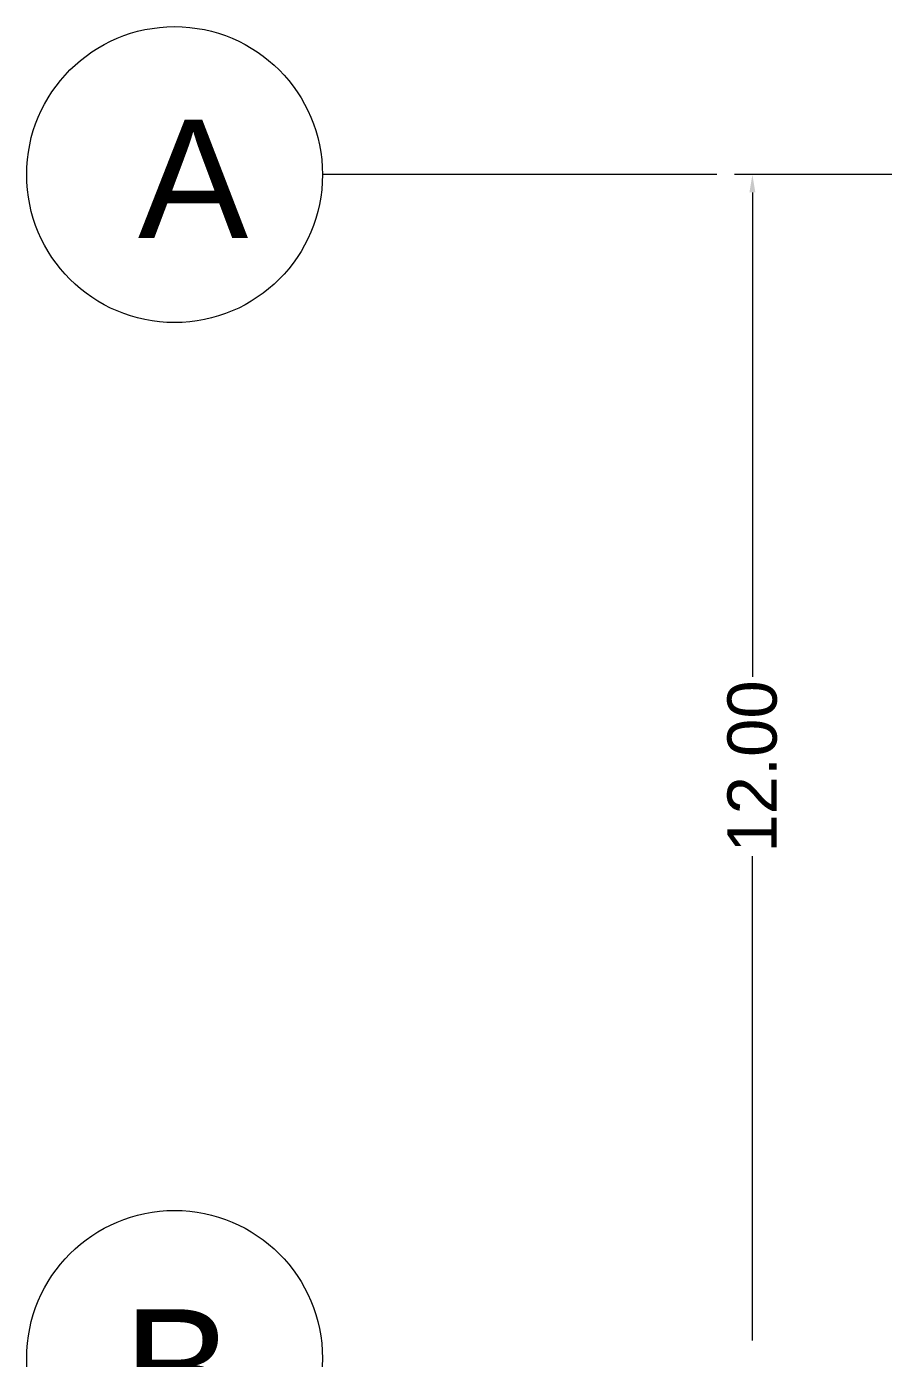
# Model space of a CAD drawing. Header units: millimetres. Extents: x 2391 to 3323, y 1596 to 2537.
# Drawn here: x 2841.93 to 2850.62, y 2198.55 to 2212.05 of the extents above; entities that cross this region are included whole.
import ezdxf

# ---------------------------------------------------------------- set-up
doc = ezdxf.new("R2010")
doc.units = ezdxf.units.MM
for name, color, linetype in [('dimensions', 203, 'Continuous'), ('doors and windows schedule', 11, 'Continuous'), ('Lightning text', 211, 'Continuous')]:
    doc.layers.add(name, color=color, linetype=linetype)
doc.styles.get("Standard").update_dxf_attribs({"font": 'arial.ttf'})

msp = doc.modelspace()

# ---------------------------------------------------------------- linework, layer by layer
at = {"layer": 'dimensions', "lineweight": 13}
for p, q in [((2852.594, 2210.548), (2849.114, 2210.548)), ((2849.294, 2210.368), (2849.294, 2205.457)), ((2849.294, 2198.728), (2849.294, 2203.639))]:
    msp.add_line(p, q, dxfattribs=at)
at = {"layer": 'dimensions'}
msp.add_solid([(2849.264, 2210.368), (2849.324, 2210.368), (2849.294, 2210.548)], dxfattribs=at)
at = {"layer": 'Lightning text', "linetype": 'ByBlock', "lineweight": 13, "ltscale": 0.02}
msp.add_line((2848.934, 2210.548), (2844.934, 2210.548), dxfattribs=at)
for centre in [(2843.434, 2210.548), (2843.434, 2198.548)]:
    msp.add_circle(centre, 1.5, dxfattribs=at)

# ---------------------------------------------------------------- texts
at = {"layer": 'dimensions', "lineweight": 13, "insert": (2849.294, 2204.548), "char_height": 0.5, "attachment_point": 5, "rotation": 90}
msp.add_mtext('\\A1;12.00', dxfattribs=at)
at = {"layer": 'doors and windows schedule'}
for s, p in [('A', (2843.063, 2209.906)), ('B', (2842.912, 2197.846))]:
    msp.add_text(s, height=1.2, dxfattribs=at).set_placement(p)

doc.saveas('drawing.dxf')
